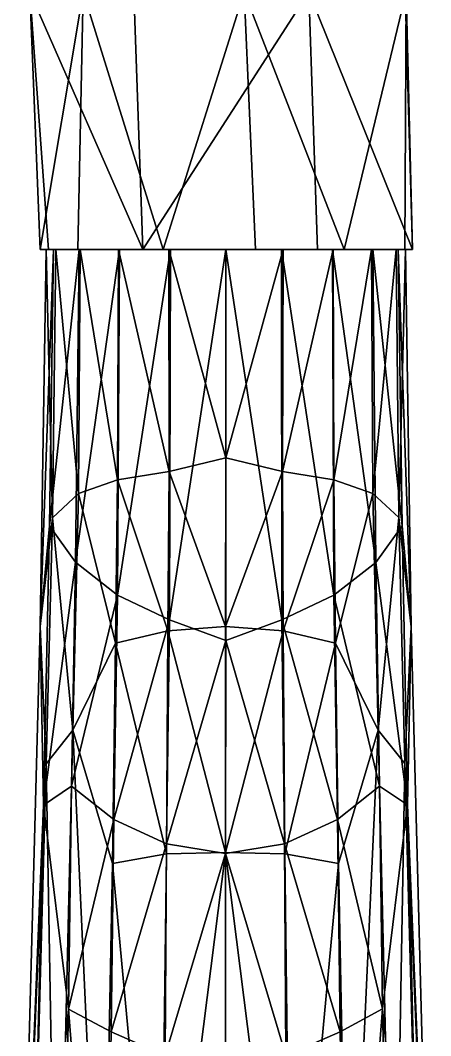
# Model space of a CAD drawing. Header units: metres. Extents: x -0.08 to 0.08, y -0.21 to 0.21.
# Drawn here: x -0.0105 to 0.0105, y 0.0641 to 0.1161 of the extents above; entities that cross this region are included whole.
import ezdxf

# ---------------------------------------------------------------- set-up
doc = ezdxf.new("R2010")
doc.units = ezdxf.units.M
doc.layers.add('SAX_BODY', color=1, linetype='CONTINUOUS')
doc.layers.add('SAX_CORK', color=3, linetype='CONTINUOUS')

msp = doc.modelspace()

# ---------------------------------------------------------------- linework, layer by layer
at = {"layer": 'SAX_BODY', "color": 1}
for points in [[(-0.00951, 0.085005, 0.380475), (-0.008875, 0.090578, 0.383094), (-0.009191, 0.104316, 0.380011)], [(-0.009033, 0.09017, 0.377402), (-0.00951, 0.085005, 0.380475), (-0.008817, 0.104316, 0.377437)], [(-0.009191, 0.104316, 0.380011), (-0.008817, 0.104316, 0.377437), (-0.00951, 0.085005, 0.380475)], [(-0.008708, 0.104316, 0.382598), (-0.009191, 0.104316, 0.380011), (-0.008875, 0.090578, 0.383094)], [(-0.007691, 0.0883, 0.374812), (-0.009033, 0.09017, 0.377402), (-0.007517, 0.104316, 0.375122)], [(-0.009033, 0.09017, 0.377402), (-0.008817, 0.104316, 0.377437), (-0.007517, 0.104316, 0.375122)], [(-0.008875, 0.090578, 0.383094), (-0.007542, 0.091823, 0.385605), (-0.008708, 0.104316, 0.382598)], [(-0.007449, 0.104316, 0.384973), (-0.008708, 0.104316, 0.382598), (-0.007542, 0.091823, 0.385605)], [(-0.007691, 0.0883, 0.374812), (-0.007517, 0.104316, 0.375122), (-0.005444, 0.104316, 0.373265)], [(-0.005542, 0.086621, 0.372682), (-0.007691, 0.0883, 0.374812), (-0.005444, 0.104316, 0.373265)], [(-0.007542, 0.091823, 0.385605), (-0.005541, 0.092523, 0.387546), (-0.007449, 0.104316, 0.384973)], [(-0.005491, 0.104315, 0.386893), (-0.007449, 0.104316, 0.384973), (-0.005541, 0.092523, 0.387546)], [(-0.005542, 0.086621, 0.372682), (-0.005444, 0.104316, 0.373265), (-0.002837, 0.104315, 0.372026)], [(-0.002879, 0.085355, 0.37126), (-0.005542, 0.086621, 0.372682), (-0.002837, 0.104315, 0.372026)], [(-0.005541, 0.092523, 0.387546), (-0.002905, 0.092947, 0.388747), (-0.005491, 0.104315, 0.386893)], [(-0.002923, 0.104315, 0.388097), (-0.005491, 0.104315, 0.386893), (-0.002905, 0.092947, 0.388747)], [(0.00001, 0.104315, 0.388503), (-0.002923, 0.104315, 0.388097), (-0.000001, 0.093648, 0.389092)], [(-0.002905, 0.092947, 0.388747), (-0.000001, 0.093648, 0.389092), (-0.002923, 0.104315, 0.388097)], [(-0.002879, 0.085355, 0.37126), (-0.002837, 0.104315, 0.372026), (0.00001, 0.104315, 0.371584)], [(-0.000003, 0.084296, 0.370761), (-0.002879, 0.085355, 0.37126), (0.00001, 0.104315, 0.371584)], [(-0.000003, 0.084296, 0.370761), (0.00001, 0.104315, 0.371584), (0.002873, 0.085352, 0.37126)], [(-0.000001, 0.093648, 0.389092), (0.002903, 0.092948, 0.388747), (0.002942, 0.104315, 0.388097)], [(0.00001, 0.104315, 0.388503), (-0.000001, 0.093648, 0.389092), (0.002942, 0.104315, 0.388097)], [(0.00001, 0.104315, 0.371584), (0.002857, 0.104315, 0.372026), (0.002873, 0.085352, 0.37126)], [(0.002857, 0.104315, 0.372026), (0.005463, 0.104316, 0.373265), (0.005538, 0.086618, 0.372682)], [(0.002873, 0.085352, 0.37126), (0.002857, 0.104315, 0.372026), (0.005538, 0.086618, 0.372682)], [(0.002942, 0.104315, 0.388097), (0.002903, 0.092948, 0.388747), (0.00551, 0.104315, 0.386893)], [(0.002903, 0.092948, 0.388747), (0.005538, 0.092525, 0.387545), (0.00551, 0.104315, 0.386893)], [(0.005538, 0.086618, 0.372682), (0.005463, 0.104316, 0.373265), (0.007687, 0.088296, 0.374812)], [(0.005463, 0.104316, 0.373265), (0.007536, 0.104316, 0.375121), (0.007687, 0.088296, 0.374812)], [(0.007468, 0.104316, 0.384973), (0.00551, 0.104315, 0.386893), (0.005538, 0.092525, 0.387545)], [(0.007539, 0.091827, 0.385604), (0.007468, 0.104316, 0.384973), (0.005538, 0.092525, 0.387545)], [(0.008728, 0.104316, 0.382598), (0.007468, 0.104316, 0.384973), (0.007539, 0.091827, 0.385604)], [(0.007687, 0.088296, 0.374812), (0.007536, 0.104316, 0.375121), (0.009031, 0.090168, 0.377402)], [(0.007536, 0.104316, 0.375121), (0.008836, 0.104316, 0.377437), (0.009031, 0.090168, 0.377402)], [(0.008871, 0.09059, 0.383093), (0.008728, 0.104316, 0.382598), (0.007539, 0.091827, 0.385604)], [(0.00921, 0.104316, 0.380011), (0.008728, 0.104316, 0.382598), (0.008871, 0.09059, 0.383093)], [(0.008836, 0.104316, 0.377437), (0.00921, 0.104316, 0.380011), (0.009499, 0.084995, 0.380475)], [(0.009031, 0.090168, 0.377402), (0.008836, 0.104316, 0.377437), (0.009499, 0.084995, 0.380475)], [(0.009499, 0.084995, 0.380475), (0.00921, 0.104316, 0.380011), (0.008871, 0.09059, 0.383093)], [(-0.000001, 0.093648, 0.389092), (-0.002905, 0.092947, 0.388747), (-0.000007, 0.085006, 0.390277)], [(-0.000001, 0.093648, 0.389092), (-0.000007, 0.085006, 0.390277), (0.002903, 0.092948, 0.388747)], [(-0.002905, 0.092947, 0.388747), (-0.005541, 0.092523, 0.387546), (-0.002961, 0.084793, 0.389878)], [(-0.002961, 0.084793, 0.389878), (-0.000007, 0.085006, 0.390277), (-0.002905, 0.092947, 0.388747)], [(-0.000007, 0.085006, 0.390277), (0.002948, 0.084793, 0.389878), (0.002903, 0.092948, 0.388747)], [(0.002903, 0.092948, 0.388747), (0.002948, 0.084793, 0.389878), (0.005538, 0.092525, 0.387545)], [(-0.005541, 0.092523, 0.387546), (-0.007542, 0.091823, 0.385605), (-0.005644, 0.084156, 0.38868)], [(-0.005644, 0.084156, 0.38868), (-0.002961, 0.084793, 0.389878), (-0.005541, 0.092523, 0.387546)], [(0.002948, 0.084793, 0.389878), (0.00563, 0.084156, 0.38868), (0.005538, 0.092525, 0.387545)], [(0.007539, 0.091827, 0.385604), (0.005538, 0.092525, 0.387545), (0.00563, 0.084156, 0.38868)], [(-0.007542, 0.091823, 0.385605), (-0.008875, 0.090578, 0.383094), (-0.007825, 0.079696, 0.387325)], [(-0.007825, 0.079696, 0.387325), (-0.005644, 0.084156, 0.38868), (-0.007542, 0.091823, 0.385605)], [(0.007808, 0.079698, 0.387324), (0.007539, 0.091827, 0.385604), (0.00563, 0.084156, 0.38868)], [(0.008871, 0.09059, 0.383093), (0.007539, 0.091827, 0.385604), (0.007808, 0.079698, 0.387324)], [(-0.008875, 0.090578, 0.383094), (-0.00951, 0.085005, 0.380475), (-0.009193, 0.077988, 0.384806)], [(-0.009193, 0.077988, 0.384806), (-0.007825, 0.079696, 0.387325), (-0.008875, 0.090578, 0.383094)], [(0.009176, 0.077994, 0.384804), (0.008871, 0.09059, 0.383093), (0.007808, 0.079698, 0.387324)], [(0.009499, 0.084995, 0.380475), (0.008871, 0.09059, 0.383093), (0.009176, 0.077994, 0.384804)], [(-0.009331, 0.075867, 0.378756), (-0.00951, 0.085005, 0.380475), (-0.009033, 0.09017, 0.377402)], [(-0.009331, 0.075867, 0.378756), (-0.009033, 0.09017, 0.377402), (-0.007691, 0.0883, 0.374812)], [(0.007687, 0.088296, 0.374812), (0.009031, 0.090168, 0.377402), (0.009313, 0.075878, 0.378754)], [(0.009313, 0.075878, 0.378754), (0.009031, 0.090168, 0.377402), (0.009499, 0.084995, 0.380475)], [(-0.007899, 0.076836, 0.375657), (-0.009331, 0.075867, 0.378756), (-0.007691, 0.0883, 0.374812)], [(-0.007899, 0.076836, 0.375657), (-0.007691, 0.0883, 0.374812), (-0.005542, 0.086621, 0.372682)], [(0.005538, 0.086618, 0.372682), (0.007687, 0.088296, 0.374812), (0.007883, 0.076836, 0.375657)], [(0.007883, 0.076836, 0.375657), (0.007687, 0.088296, 0.374812), (0.009313, 0.075878, 0.378754)], [(-0.005741, 0.075134, 0.373448), (-0.007899, 0.076836, 0.375657), (-0.005542, 0.086621, 0.372682)], [(-0.005741, 0.075134, 0.373448), (-0.005542, 0.086621, 0.372682), (-0.002879, 0.085355, 0.37126)], [(0.002873, 0.085352, 0.37126), (0.005538, 0.086618, 0.372682), (0.005725, 0.075134, 0.373448)], [(0.005725, 0.075134, 0.373448), (0.005538, 0.086618, 0.372682), (0.007883, 0.076836, 0.375657)], [(-0.003032, 0.073882, 0.371965), (-0.005741, 0.075134, 0.373448), (-0.002879, 0.085355, 0.37126)], [(-0.003032, 0.073882, 0.371965), (-0.002879, 0.085355, 0.37126), (-0.000003, 0.084296, 0.370761)], [(-0.000003, 0.084296, 0.370761), (0.002873, 0.085352, 0.37126), (0.003016, 0.073882, 0.371964)], [(0.003016, 0.073882, 0.371964), (0.002873, 0.085352, 0.37126), (0.005725, 0.075134, 0.373448)], [(-0.010524, 0.046557, 0.390615), (-0.009193, 0.077988, 0.384806), (-0.00951, 0.085005, 0.380475)], [(-0.00951, 0.085005, 0.380475), (-0.009331, 0.075867, 0.378756), (-0.010524, 0.046557, 0.390615)], [(-0.002961, 0.084793, 0.389878), (-0.005644, 0.084156, 0.38868), (-0.003043, 0.073372, 0.393024)], [(-0.003043, 0.073372, 0.393024), (-0.000009, 0.073445, 0.393545), (-0.002961, 0.084793, 0.389878)], [(-0.000007, 0.085006, 0.390277), (-0.002961, 0.084793, 0.389878), (-0.000009, 0.073445, 0.393545)], [(-0.000007, 0.085006, 0.390277), (-0.000009, 0.073445, 0.393545), (0.002948, 0.084793, 0.389878)], [(-0.000009, 0.073445, 0.393545), (0.003025, 0.073372, 0.393024), (0.002948, 0.084793, 0.389878)], [(0.002948, 0.084793, 0.389878), (0.003025, 0.073372, 0.393024), (0.00563, 0.084156, 0.38868)], [(0.010499, 0.046674, 0.390586), (0.009499, 0.084995, 0.380475), (0.009176, 0.077994, 0.384804)], [(0.009313, 0.075878, 0.378754), (0.009499, 0.084995, 0.380475), (0.010499, 0.046674, 0.390586)], [(-0.000008, 0.073395, 0.371422), (-0.003032, 0.073882, 0.371965), (-0.000003, 0.084296, 0.370761)], [(-0.000008, 0.073395, 0.371422), (-0.000003, 0.084296, 0.370761), (0.003016, 0.073882, 0.371964)], [(-0.005644, 0.084156, 0.38868), (-0.007825, 0.079696, 0.387325), (-0.005796, 0.072875, 0.391754)], [(-0.005796, 0.072875, 0.391754), (-0.003043, 0.073372, 0.393024), (-0.005644, 0.084156, 0.38868)], [(0.003025, 0.073372, 0.393024), (0.005777, 0.072875, 0.391754), (0.00563, 0.084156, 0.38868)], [(0.007808, 0.079698, 0.387324), (0.00563, 0.084156, 0.38868), (0.005777, 0.072875, 0.391754)], [(-0.007825, 0.079696, 0.387325), (-0.009193, 0.077988, 0.384806), (-0.00863, 0.045979, 0.397996)], [(-0.00863, 0.045979, 0.397996), (-0.006307, 0.046521, 0.400456), (-0.007825, 0.079696, 0.387325)], [(-0.005796, 0.072875, 0.391754), (-0.007825, 0.079696, 0.387325), (-0.006307, 0.046521, 0.400456)], [(0.007808, 0.079698, 0.387324), (0.005777, 0.072875, 0.391754), (0.006286, 0.046523, 0.400456)], [(0.00861, 0.045984, 0.397994), (0.007808, 0.079698, 0.387324), (0.006286, 0.046523, 0.400456)], [(0.009176, 0.077994, 0.384804), (0.007808, 0.079698, 0.387324), (0.00861, 0.045984, 0.397994)], [(0.010082, 0.044833, 0.394955), (0.009176, 0.077994, 0.384804), (0.00861, 0.045984, 0.397994)], [(0.010499, 0.046674, 0.390586), (0.009176, 0.077994, 0.384804), (0.010082, 0.044833, 0.394955)], [(-0.009193, 0.077988, 0.384806), (-0.010524, 0.046557, 0.390615), (-0.010101, 0.044849, 0.394951)], [(-0.010101, 0.044849, 0.394951), (-0.00863, 0.045979, 0.397996), (-0.009193, 0.077988, 0.384806)], [(-0.007899, 0.076836, 0.375657), (-0.008057, 0.065423, 0.378159), (-0.009331, 0.075867, 0.378756)], [(-0.007899, 0.076836, 0.375657), (-0.005741, 0.075134, 0.373448), (-0.008057, 0.065423, 0.378159)], [(0.007883, 0.076836, 0.375657), (0.008038, 0.065429, 0.378157), (0.005725, 0.075134, 0.373448)], [(0.008038, 0.065429, 0.378157), (0.007883, 0.076836, 0.375657), (0.009313, 0.075878, 0.378754)], [(-0.010078, 0.044665, 0.387742), (-0.010524, 0.046557, 0.390615), (-0.009331, 0.075867, 0.378756)], [(-0.009331, 0.075867, 0.378756), (-0.008057, 0.065423, 0.378159), (-0.010078, 0.044665, 0.387742)], [(0.009313, 0.075878, 0.378754), (0.010057, 0.044669, 0.38774), (0.008038, 0.065429, 0.378157)], [(0.010057, 0.044669, 0.38774), (0.009313, 0.075878, 0.378754), (0.010499, 0.046674, 0.390586)], [(-0.005741, 0.075134, 0.373448), (-0.005876, 0.064255, 0.375774), (-0.008057, 0.065423, 0.378159)], [(-0.005741, 0.075134, 0.373448), (-0.003032, 0.073882, 0.371965), (-0.005876, 0.064255, 0.375774)], [(0.005725, 0.075134, 0.373448), (0.005856, 0.064255, 0.375774), (0.003016, 0.073882, 0.371964)], [(0.005856, 0.064255, 0.375774), (0.005725, 0.075134, 0.373448), (0.008038, 0.065429, 0.378157)], [(-0.003032, 0.073882, 0.371965), (-0.003104, 0.063044, 0.374247), (-0.005876, 0.064255, 0.375774)], [(-0.003032, 0.073882, 0.371965), (-0.000008, 0.073395, 0.371422), (-0.003104, 0.063044, 0.374247)], [(0.003016, 0.073882, 0.371964), (0.003084, 0.063044, 0.374247), (-0.000008, 0.073395, 0.371422)], [(0.003084, 0.063044, 0.374247), (0.003016, 0.073882, 0.371964), (0.005856, 0.064255, 0.375774)], [(-0.003043, 0.073372, 0.393024), (-0.005796, 0.072875, 0.391754), (-0.003378, 0.046847, 0.401906)], [(-0.000009, 0.073445, 0.393545), (-0.003378, 0.046847, 0.401906), (-0.000011, 0.045467, 0.402743)], [(-0.003378, 0.046847, 0.401906), (-0.000009, 0.073445, 0.393545), (-0.003043, 0.073372, 0.393024)], [(-0.000008, 0.073395, 0.371422), (-0.00001, 0.062555, 0.373691), (-0.003104, 0.063044, 0.374247)], [(-0.000009, 0.073445, 0.393545), (-0.000011, 0.045467, 0.402743), (0.003358, 0.046848, 0.401906)], [(-0.00001, 0.062555, 0.373691), (-0.000008, 0.073395, 0.371422), (0.003084, 0.063044, 0.374247)], [(-0.000009, 0.073445, 0.393545), (0.003358, 0.046848, 0.401906), (0.003025, 0.073372, 0.393024)], [(0.003025, 0.073372, 0.393024), (0.003358, 0.046848, 0.401906), (0.005777, 0.072875, 0.391754)], [(-0.006307, 0.046521, 0.400456), (-0.003378, 0.046847, 0.401906), (-0.005796, 0.072875, 0.391754)], [(0.003358, 0.046848, 0.401906), (0.006286, 0.046523, 0.400456), (0.005777, 0.072875, 0.391754)], [(-0.008057, 0.065423, 0.378159), (-0.008575, 0.042607, 0.384889), (-0.010078, 0.044665, 0.387742)], [(-0.008057, 0.065423, 0.378159), (-0.006284, 0.042822, 0.382337), (-0.008575, 0.042607, 0.384889)], [(-0.005876, 0.064255, 0.375774), (-0.006284, 0.042822, 0.382337), (-0.008057, 0.065423, 0.378159)], [(0.006263, 0.042818, 0.382337), (0.005856, 0.064255, 0.375774), (0.008038, 0.065429, 0.378157)], [(0.008038, 0.065429, 0.378157), (0.008553, 0.042606, 0.384889), (0.006263, 0.042818, 0.382337)], [(0.008038, 0.065429, 0.378157), (0.010057, 0.044669, 0.38774), (0.008553, 0.042606, 0.384889)], [(-0.005876, 0.064255, 0.375774), (-0.003104, 0.063044, 0.374247), (-0.006284, 0.042822, 0.382337)], [(0.005856, 0.064255, 0.375774), (0.006263, 0.042818, 0.382337), (0.003084, 0.063044, 0.374247)]]:
    msp.add_3dface(points, dxfattribs=at)
at = {"layer": 'SAX_CORK', "color": 6}
for points in [[(-0.010034, 0.117514, 0.382195), (-0.009086, 0.104316, 0.383379), (-0.004249, 0.104316, 0.389733)], [(-0.004249, 0.104316, 0.389733), (-0.004703, 0.117514, 0.389299), (-0.010034, 0.117514, 0.382195)], [(-0.010034, 0.117514, 0.382195), (-0.009505, 0.104316, 0.378688), (-0.009086, 0.104316, 0.383379)], [(-0.009505, 0.104316, 0.378688), (-0.010034, 0.117514, 0.382195), (-0.007298, 0.117514, 0.37366)], [(-0.007298, 0.117514, 0.37366), (-0.007574, 0.104316, 0.374429), (-0.009505, 0.104316, 0.378688)], [(-0.007298, 0.117514, 0.37366), (-0.003212, 0.104316, 0.371502), (-0.007574, 0.104316, 0.374429)], [(-0.003212, 0.104316, 0.371502), (-0.007298, 0.117514, 0.37366), (0.000944, 0.117514, 0.370349)], [(-0.004249, 0.104316, 0.389733), (0.004249, 0.117514, 0.389733), (-0.004703, 0.117514, 0.389299)], [(0.004249, 0.117514, 0.389733), (-0.004249, 0.104316, 0.389733), (0.004703, 0.104316, 0.389299)], [(0.000944, 0.117514, 0.370349), (0.001517, 0.104316, 0.370744), (-0.003212, 0.104316, 0.371502)], [(0.000944, 0.117514, 0.370349), (0.006067, 0.104316, 0.372981), (0.001517, 0.104316, 0.370744)], [(0.006067, 0.104316, 0.372981), (0.000944, 0.117514, 0.370349), (0.009249, 0.117514, 0.376234)], [(0.004249, 0.117514, 0.389733), (0.004703, 0.104316, 0.389299), (0.009559, 0.104316, 0.383392)], [(0.009559, 0.104316, 0.383392), (0.009193, 0.117514, 0.38404), (0.004249, 0.117514, 0.389733)], [(0.009249, 0.117514, 0.376234), (0.009172, 0.104316, 0.377196), (0.006067, 0.104316, 0.372981)], [(0.009249, 0.117514, 0.376234), (0.009559, 0.104316, 0.383392), (0.009172, 0.104316, 0.377196)], [(0.009559, 0.104316, 0.383392), (0.009249, 0.117514, 0.376234), (0.009193, 0.117514, 0.38404)], [(-0.009086, 0.104316, 0.383379), (-0.0044, 0.104316, 0.387656), (-0.004249, 0.104316, 0.389733)], [(-0.0044, 0.104316, 0.387656), (0.001608, 0.104316, 0.388499), (-0.004249, 0.104316, 0.389733)], [(0.001608, 0.104316, 0.388499), (0.004703, 0.104316, 0.389299), (-0.004249, 0.104316, 0.389733)], [(0.006067, 0.104316, 0.372981), (-0.003212, 0.104316, 0.371502), (0.001517, 0.104316, 0.370744)], [(0.001608, 0.104316, 0.388499), (0.007603, 0.104316, 0.38526), (0.004703, 0.104316, 0.389299)], [(0.007603, 0.104316, 0.38526), (0.009559, 0.104316, 0.383392), (0.004703, 0.104316, 0.389299)], [(0.007603, 0.104316, 0.38526), (0.009172, 0.104316, 0.377196), (0.009559, 0.104316, 0.383392)]]:
    msp.add_3dface(points, dxfattribs=at)

doc.saveas('drawing.dxf')
